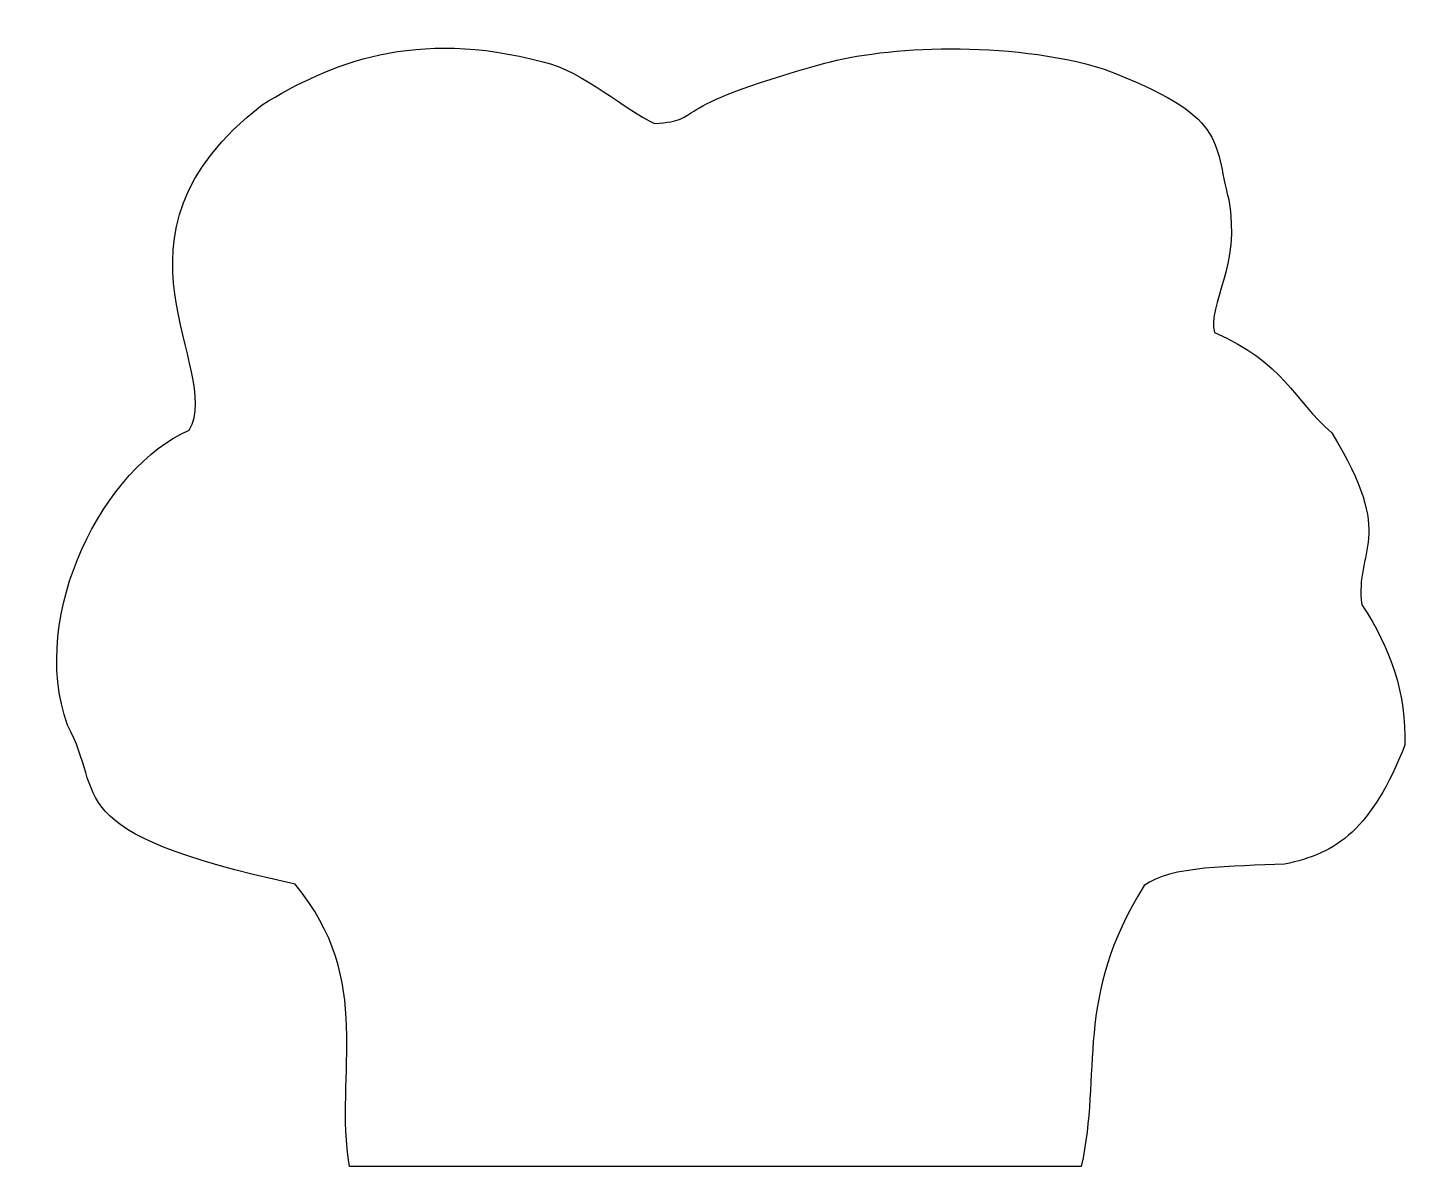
# Model space of a CAD drawing. Extents: x 42.3 to 76.7, y 189.5 to 217.8.
import ezdxf

# ---------------------------------------------------------------- set-up
doc = ezdxf.new("R2010")
doc.units = 0
doc.layers.add('Layer_1', color=7, linetype='CONTINUOUS')

msp = doc.modelspace()

# ---------------------------------------------------------------- linework, layer by layer
at = {"layer": 'Layer_1', "color": 1}
msp.add_lwpolyline([(68.563542, 189.511915), (50.353578, 189.511915)], dxfattribs=at)
msp.add_lwpolyline([(68.563542, 189.511915)], close=True, dxfattribs=at)
for points in [[(48.179786, 215.918143), (49.867321, 216.956374), (51.982138, 217.839433), (55.164431, 216.987221)], [(62.184707, 216.951587), (63.653427, 217.366409), (66.735919, 217.542438), (69.133716, 216.809043)], [(55.164431, 216.987221), (56.176307, 216.755303), (57.240958, 215.769603), (57.944032, 215.454877)], [(57.944032, 215.454877), (59.303763, 215.547666), (57.956533, 215.791197), (62.184707, 216.951587)], [(69.133716, 216.809043), (72.236514, 215.619172), (71.842047, 215.039124), (72.234043, 213.566172)], [(46.362354, 207.828789), (47.253251, 209.361131), (43.917421, 212.633957), (48.179786, 215.918143)], [(72.234043, 213.566172), (72.539935, 211.895219), (71.707629, 210.969755), (71.877684, 210.252031)], [(71.877684, 210.252031), (73.622323, 209.506144), (73.837682, 208.590347), (74.799829, 207.757515)], [(43.3333, 200.487787), (42.34067, 203.284736), (44.277631, 206.925995), (46.362354, 207.828789)], [(74.799829, 207.757515), (76.434492, 205.109835), (75.353513, 204.858304), (75.548185, 203.481205)], [(75.548185, 203.481205), (76.267699, 202.407883), (76.657676, 201.252181), (76.617265, 199.988885)], [(48.999413, 196.532192), (42.999274, 197.849216), (44.309306, 198.712907), (43.3333, 200.487787)], [(76.617265, 199.988885), (75.800751, 197.9152), (74.931444, 197.291509), (73.623843, 197.031093)], [(73.623843, 197.031093), (72.339779, 196.972853), (70.765586, 196.990987), (70.131524, 196.496555)], [(50.353578, 189.511915), (49.959681, 191.848981), (51.004857, 194.110304), (48.999413, 196.532192)], [(70.131524, 196.496555), (68.370752, 193.704053), (69.086203, 191.840128), (68.563542, 189.511915)]]:
    msp.add_open_spline(points, degree=3, dxfattribs=at)

doc.saveas('drawing.dxf')
